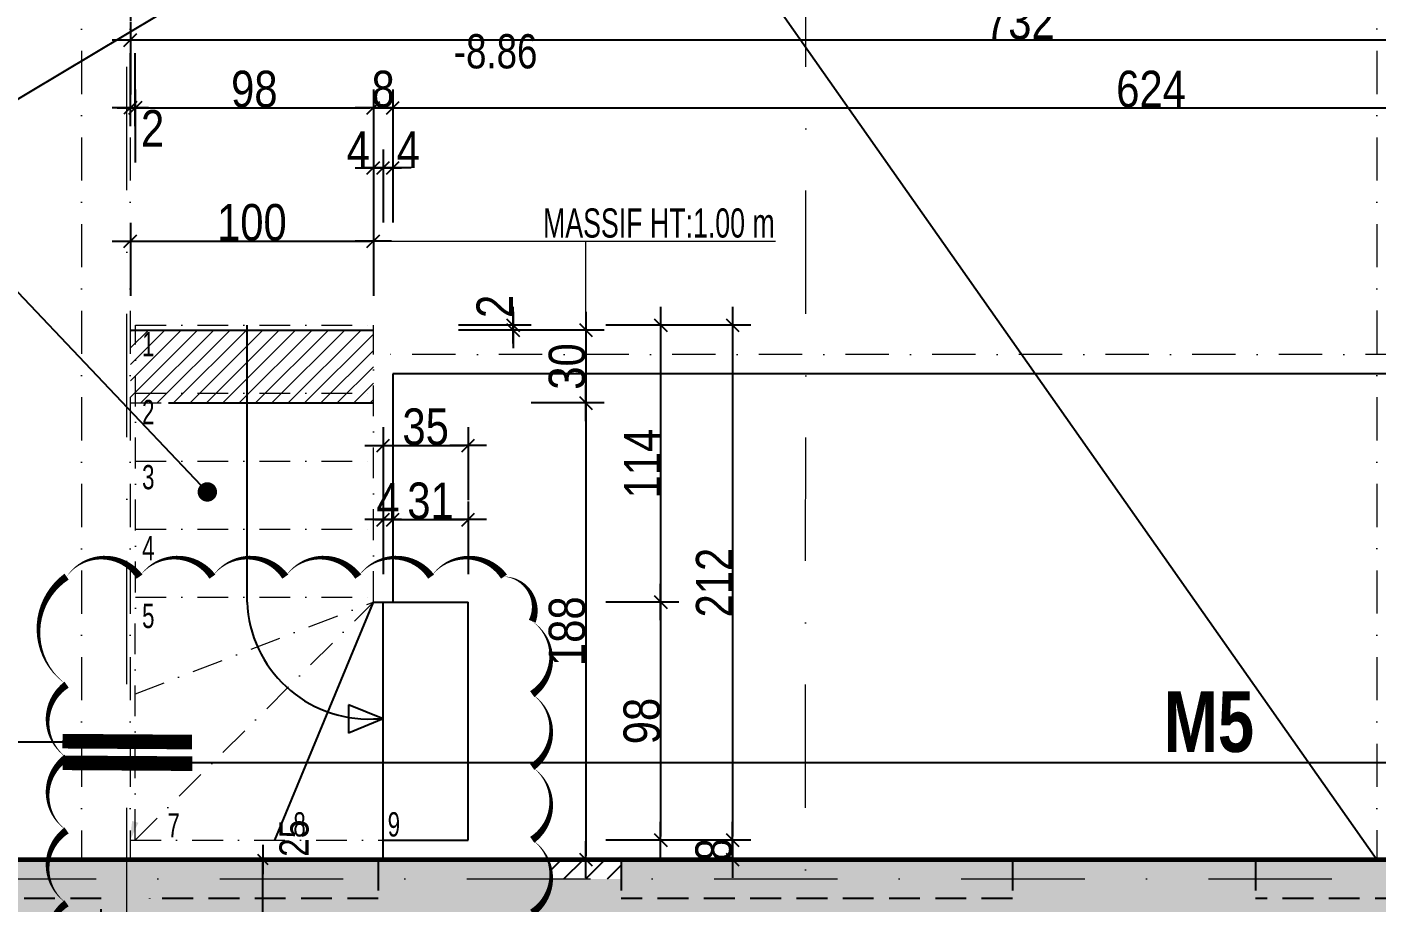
# Model space of a CAD drawing. Header units: millimetres. Extents: x 16050 to 21990, y -27198 to -22998.
# Drawn here: x 18254 to 18809, y -23814 to -23454 of the extents above; entities that cross this region are included whole.
import ezdxf
from ezdxf.enums import TextEntityAlignment as Align

# ---------------------------------------------------------------- set-up
doc = ezdxf.new("R2010")
doc.units = ezdxf.units.MM
doc.linetypes.add('CACHEX2', pattern=[19.05, 12.7, -6.35])
doc.linetypes.add('TIRETPTX2', pattern=[50.8, 25.4, -12.7, 0, -12.7])
for name, color, linetype in [('01_cote_gen', 4, 'Continuous'), ('01_linteaux', 2, 'Continuous'), ('01_murs_sup', 2, 'CACHEX2'), ('01_poch_BN', 9, 'Continuous'), ('01_poch_murs', 253, 'Continuous'), ('01_texte', 230, 'Continuous'), ('AA_COTES', 2, 'Continuous')]:
    doc.layers.add(name, color=color, linetype=linetype)
for name, color, linetype, lineweight in [('01_murs_coup', 5, 'Continuous', 60), ('01_tram_axes', 2, 'TIRETPTX2', 9), ('_GAZELEC-RESERVATION', 1, 'Continuous', 18)]:
    doc.layers.add(name, color=color, linetype=linetype, lineweight=lineweight)
doc.styles.add('Arial Narrow', font='ARIALN.TTF')
doc.styles.add('Eurostile', font='')
doc.styles.add('impact', font='impact.ttf')
doc.styles.add('STYLE2', font='ARIALN.TTF')
doc.styles.get('Eurostile').set_extended_font_data('Eurostile')
doc.dimstyles.new('JB50', dxfattribs={"dimscale": 0.1, "dimtxt": 150, "dimasz": 15, "dimexe": 0.1, "dimexo": 0.1, "dimgap": 0.09, "dimtad": 1, "dimdec": 1, "dimdsep": 46, "dimtxsty": 'STYLE2', "dimblk1": 'BOND_G', "dimblk2": 'BOND_D', "dimsah": 1, "dimcen": 1.5, "dimdle": 0.01, "dimse1": 1, "dimse2": 1, "dimclrd": 4, "dimclre": 2, "dimclrt": 6, "dimazin": 2, "dimtfac": 2.333333, "dimtdec": 1, "dimtix": 1, "dimtmove": 2, "dimatfit": 3, "dimldrblk": 'BOND_G', "dimfxl": 1, "dimtolj": 1, "dimtzin": 0, "dimarcsym": 0})
doc.dimstyles.new('JB50res', dxfattribs={"dimscale": 0.1, "dimtxt": 120, "dimasz": 12, "dimexe": 0.1, "dimexo": 0.1, "dimgap": 0.09, "dimtad": 1, "dimdec": 1, "dimdsep": 46, "dimtxsty": 'STYLE2', "dimblk1": 'BOND_G', "dimblk2": 'BOND_D', "dimsah": 1, "dimcen": 1.5, "dimdle": 0.01, "dimse1": 1, "dimse2": 1, "dimclrd": 4, "dimclre": 2, "dimclrt": 6, "dimazin": 2, "dimtfac": 2.333333, "dimtdec": 1, "dimtix": 1, "dimtmove": 2, "dimatfit": 3, "dimldrblk": 'BOND_G', "dimfxl": 1, "dimtolj": 1, "dimtzin": 0, "dimarcsym": 0})
pattern_1 = [(135, (16292.661, 9350.106), (-11.2253202, 9e-16), [7.9375, -7.9375])]

# ---------------------------------------------------------------- blocks, each defined once
blk = doc.blocks.new('BOND_G')
at = {"layer": 'AA_COTES', "color": 0}
for p, q in [((0, -5), (0, 15)), ((5, 0), (-5, 0)), ((1.77, 1.77), (-1.77, -1.77))]:
    blk.add_line(p, q, dxfattribs=at)
blk = doc.blocks.new('BOND_D')
at = {"layer": 'AA_COTES', "color": 0}
for p, q in [((0, 5), (0, -15)), ((5, 0), (-5, 0)), ((-1.77, -1.77), (1.77, 1.77))]:
    blk.add_line(p, q, dxfattribs=at)
blk = doc.blocks.new('*D7411')
at = {"layer": '01_cote_gen', "color": 4, "lineweight": -2, "ltscale": 0.1, "transparency": 16777216}
blk.add_line((18350.78, -23820.21), (18350.78, -23797.62), dxfattribs=at)
at = {"layer": 'Defpoints', "color": 0, "ltscale": 0.1, "transparency": 16777216}
for p in [(18350.78, -23796.42), (18368.78, -23796.42), (18368.78, -23821.41)]:
    blk.add_point(p, dxfattribs=at)
at = {"layer": '01_cote_gen', "color": 4, "lineweight": -2, "ltscale": 0.1, "transparency": 16777216, "xscale": 1.2, "yscale": 1.2, "zscale": 1.2}
for name, p, rotation in [('BOND_D', (18350.78, -23796.42), 90), ('BOND_G', (18350.78, -23821.41), 270)]:
    blk.add_blockref(name, p, dxfattribs=dict(at, rotation=rotation))
at = {"layer": '01_cote_gen', "color": 6, "ltscale": 0.1, "transparency": 16777216, "insert": (18363.63, -23787.66), "char_height": 12, "attachment_point": 5, "rotation": 90, "style": 'STYLE2'}
blk.add_mtext('\\A1;25', dxfattribs=at)
blk = doc.blocks.new('*D7467')
at = {"layer": '01_poch_murs', "color": 4, "lineweight": -2, "transparency": 16777216}
for p, q in [((18294.73, -23486.91), (18293.23, -23486.91)), ((18296.23, -23486.91), (18298.23, -23486.91)), ((18299.73, -23486.91), (18301.23, -23486.91))]:
    blk.add_line(p, q, dxfattribs=at)
at = {"layer": 'Defpoints', "color": 0, "transparency": 16777216}
for p in [(18298.23, -23486.91), (18296.23, -23494.56), (18298.23, -23494.41)]:
    blk.add_point(p, dxfattribs=at)
at = {"layer": '01_poch_murs', "color": 4, "lineweight": -2, "transparency": 16777216, "xscale": 1.5, "yscale": 1.5, "zscale": 1.5}
blk.add_blockref('BOND_G', (18296.23, -23486.91), dxfattribs=at)
at = {"layer": '01_poch_murs', "color": 4, "lineweight": -2, "transparency": 16777216, "xscale": 1.5, "yscale": 1.5, "zscale": 1.5, "rotation": 180}
blk.add_blockref('BOND_D', (18298.23, -23486.91), dxfattribs=at)
at = {"layer": '01_poch_murs', "color": 6, "lineweight": 0, "transparency": 16777216, "insert": (18305.37, -23495.34), "char_height": 15, "attachment_point": 5, "style": 'STYLE2'}
blk.add_mtext('\\A1;2', dxfattribs=at)
blk = doc.blocks.new('*D7468')
at = {"layer": '01_poch_murs', "color": 4, "lineweight": -2, "transparency": 16777216}
blk.add_line((18297.73, -23458.95), (19026.73, -23458.95), dxfattribs=at)
at = {"layer": 'Defpoints', "color": 0, "transparency": 16777216}
for p in [(18296.23, -23454.82), (19028.23, -23458.95), (19028.23, -23509.41)]:
    blk.add_point(p, dxfattribs=at)
at = {"layer": '01_poch_murs', "color": 4, "lineweight": -2, "transparency": 16777216, "xscale": 1.5, "yscale": 1.5, "zscale": 1.5, "rotation": 180}
blk.add_blockref('BOND_G', (18296.23, -23458.95), dxfattribs=at)
at = {"layer": '01_poch_murs', "color": 4, "lineweight": -2, "transparency": 16777216, "xscale": 1.5, "yscale": 1.5, "zscale": 1.5}
blk.add_blockref('BOND_D', (19028.23, -23458.95), dxfattribs=at)
at = {"layer": '01_poch_murs', "color": 6, "lineweight": 0, "transparency": 16777216, "insert": (18662.23, -23451.28), "char_height": 15, "attachment_point": 5, "style": 'STYLE2'}
blk.add_mtext('\\A1;732', dxfattribs=at)
blk = doc.blocks.new('*D7470')
at = {"layer": '01_poch_murs', "color": 4, "lineweight": -2, "transparency": 16777216}
blk.add_line((18297.73, -23428.66), (19034.73, -23428.66), dxfattribs=at)
at = {"layer": 'Defpoints', "color": 0, "transparency": 16777216}
for p in [(19036.23, -23428.66), (18296.23, -23451.45), (19036.23, -23481.45)]:
    blk.add_point(p, dxfattribs=at)
at = {"layer": '01_poch_murs', "color": 4, "lineweight": -2, "transparency": 16777216, "xscale": 1.5, "yscale": 1.5, "zscale": 1.5, "rotation": 180}
blk.add_blockref('BOND_G', (18296.23, -23428.66), dxfattribs=at)
at = {"layer": '01_poch_murs', "color": 4, "lineweight": -2, "transparency": 16777216, "xscale": 1.5, "yscale": 1.5, "zscale": 1.5}
blk.add_blockref('BOND_D', (19036.23, -23428.66), dxfattribs=at)
at = {"layer": '01_poch_murs', "color": 6, "lineweight": 0, "transparency": 16777216, "insert": (18549.52, -23421), "char_height": 15, "attachment_point": 5, "style": 'STYLE2'}
blk.add_mtext('\\A1;740', dxfattribs=at)
blk = doc.blocks.new('*D7507')
at = {"layer": '01_poch_murs', "color": 4, "lineweight": -2, "transparency": 16777216}
blk.add_line((18297.73, -23541.8), (18394.73, -23541.8), dxfattribs=at)
at = {"layer": 'Defpoints', "color": 0, "transparency": 16777216}
for p in [(18396.23, -23541.8), (18296.23, -23566.4), (18396.23, -23578.41)]:
    blk.add_point(p, dxfattribs=at)
at = {"layer": '01_poch_murs', "color": 4, "lineweight": -2, "transparency": 16777216, "xscale": 1.5, "yscale": 1.5, "zscale": 1.5, "rotation": 180}
blk.add_blockref('BOND_G', (18296.23, -23541.8), dxfattribs=at)
at = {"layer": '01_poch_murs', "color": 4, "lineweight": -2, "transparency": 16777216, "xscale": 1.5, "yscale": 1.5, "zscale": 1.5}
blk.add_blockref('BOND_D', (18396.23, -23541.8), dxfattribs=at)
at = {"layer": '01_poch_murs', "color": 6, "lineweight": 0, "transparency": 16777216, "insert": (18346.23, -23534.13), "char_height": 15, "attachment_point": 5, "style": 'STYLE2'}
blk.add_mtext('\\A1;100', dxfattribs=at)
blk = doc.blocks.new('*D7474')
at = {"layer": '01_poch_murs', "color": 4, "lineweight": -2, "transparency": 16777216}
blk.add_line((18483.64, -23579.91), (18483.64, -23606.91), dxfattribs=at)
at = {"layer": 'Defpoints', "color": 0, "transparency": 16777216}
for p in [(18424.12, -23578.41), (18414.08, -23608.41), (18483.64, -23608.41)]:
    blk.add_point(p, dxfattribs=at)
at = {"layer": '01_poch_murs', "color": 4, "lineweight": -2, "transparency": 16777216, "xscale": 1.5, "yscale": 1.5, "zscale": 1.5}
for name, p, rotation in [('BOND_G', (18483.64, -23578.41), 90), ('BOND_D', (18483.64, -23608.41), 270)]:
    blk.add_blockref(name, p, dxfattribs=dict(at, rotation=rotation))
at = {"layer": '01_poch_murs', "color": 6, "lineweight": 0, "transparency": 16777216, "insert": (18475.97, -23593.41), "char_height": 15, "attachment_point": 5, "rotation": 90, "style": 'STYLE2'}
blk.add_mtext('\\A1;30', dxfattribs=at)
blk = doc.blocks.new('*D7475')
at = {"layer": '01_poch_murs', "color": 4, "lineweight": -2, "transparency": 16777216}
blk.add_line((18483.64, -23609.91), (18483.64, -23794.91), dxfattribs=at)
at = {"layer": 'Defpoints', "color": 0, "transparency": 16777216}
for p in [(18461.14, -23608.41), (18474.3, -23796.41), (18483.64, -23796.41)]:
    blk.add_point(p, dxfattribs=at)
at = {"layer": '01_poch_murs', "color": 4, "lineweight": -2, "transparency": 16777216, "xscale": 1.5, "yscale": 1.5, "zscale": 1.5}
for name, p, rotation in [('BOND_G', (18483.64, -23608.41), 90), ('BOND_D', (18483.64, -23796.41), 270)]:
    blk.add_blockref(name, p, dxfattribs=dict(at, rotation=rotation))
at = {"layer": '01_poch_murs', "color": 6, "lineweight": 0, "transparency": 16777216, "insert": (18475.97, -23702.41), "char_height": 15, "attachment_point": 5, "rotation": 90, "style": 'STYLE2'}
blk.add_mtext('\\A1;188', dxfattribs=at)
blk = doc.blocks.new('*D7476')
at = {"layer": '01_poch_murs', "color": 4, "lineweight": -2, "transparency": 16777216}
for p, q in [((18453.7, -23574.91), (18453.7, -23573.41)), ((18453.7, -23578.41), (18453.7, -23576.41)), ((18453.7, -23579.91), (18453.7, -23581.41))]:
    blk.add_line(p, q, dxfattribs=at)
at = {"layer": 'Defpoints', "color": 0, "transparency": 16777216}
for p in [(18342.39, -23576.41), (18342.39, -23578.41), (18453.7, -23576.41)]:
    blk.add_point(p, dxfattribs=at)
at = {"layer": '01_poch_murs', "color": 4, "lineweight": -2, "transparency": 16777216, "xscale": 1.5, "yscale": 1.5, "zscale": 1.5}
for name, p, rotation in [('BOND_D', (18453.7, -23576.41), 270), ('BOND_G', (18453.7, -23578.41), 90)]:
    blk.add_blockref(name, p, dxfattribs=dict(at, rotation=rotation))
at = {"layer": '01_poch_murs', "color": 6, "lineweight": 0, "transparency": 16777216, "insert": (18446.16, -23568.66), "char_height": 15, "attachment_point": 5, "rotation": 90, "style": 'STYLE2'}
blk.add_mtext('\\A1;2', dxfattribs=at)
blk = doc.blocks.new('*D7490')
at = {"layer": '01_cote_gen', "color": 4, "lineweight": -2, "ltscale": 0.1, "transparency": 16777216}
for p, q in [((18394.73, -23486.91), (18393.23, -23486.91)), ((18404.23, -23486.91), (18396.23, -23486.91)), ((18405.73, -23486.91), (18407.23, -23486.91))]:
    blk.add_line(p, q, dxfattribs=at)
at = {"layer": 'Defpoints', "color": 0, "ltscale": 0.1, "transparency": 16777216}
for p in [(18396.23, -23486.91), (18396.23, -23552.12), (18404.23, -23572.12)]:
    blk.add_point(p, dxfattribs=at)
at = {"layer": '01_cote_gen', "color": 4, "lineweight": -2, "ltscale": 0.1, "transparency": 16777216, "xscale": 1.5, "yscale": 1.5, "zscale": 1.5}
blk.add_blockref('BOND_D', (18396.23, -23486.91), dxfattribs=at)
at = {"layer": '01_cote_gen', "color": 4, "lineweight": -2, "ltscale": 0.1, "transparency": 16777216, "xscale": 1.5, "yscale": 1.5, "zscale": 1.5, "rotation": 180}
blk.add_blockref('BOND_G', (18404.23, -23486.91), dxfattribs=at)
at = {"layer": '01_cote_gen', "color": 6, "ltscale": 0.1, "transparency": 16777216, "insert": (18400.23, -23479.24), "char_height": 15, "attachment_point": 5, "style": 'STYLE2'}
blk.add_mtext('\\A1;8', dxfattribs=at)
blk = doc.blocks.new('*D7491')
at = {"layer": '01_cote_gen', "color": 4, "lineweight": -2, "ltscale": 0.1, "transparency": 16777216}
blk.add_line((18405.73, -23486.91), (19026.73, -23486.91), dxfattribs=at)
at = {"layer": 'Defpoints', "color": 0, "ltscale": 0.1, "transparency": 16777216}
for p in [(19028.23, -23486.91), (18404.23, -23494.41), (19028.23, -23574.12)]:
    blk.add_point(p, dxfattribs=at)
at = {"layer": '01_cote_gen', "color": 4, "lineweight": -2, "ltscale": 0.1, "transparency": 16777216, "xscale": 1.5, "yscale": 1.5, "zscale": 1.5, "rotation": 180}
blk.add_blockref('BOND_G', (18404.23, -23486.91), dxfattribs=at)
at = {"layer": '01_cote_gen', "color": 4, "lineweight": -2, "ltscale": 0.1, "transparency": 16777216, "xscale": 1.5, "yscale": 1.5, "zscale": 1.5}
blk.add_blockref('BOND_D', (19028.23, -23486.91), dxfattribs=at)
at = {"layer": '01_cote_gen', "color": 6, "ltscale": 0.1, "transparency": 16777216, "insert": (18716.23, -23479.24), "char_height": 15, "attachment_point": 5, "style": 'STYLE2'}
blk.add_mtext('\\A1;624', dxfattribs=at)
blk = doc.blocks.new('*D7492')
at = {"layer": '01_cote_gen', "color": 4, "lineweight": -2, "ltscale": 0.1, "transparency": 16777216}
blk.add_line((18514.42, -23691.91), (18514.42, -23786.91), dxfattribs=at)
at = {"layer": 'Defpoints', "color": 0, "ltscale": 0.1, "transparency": 16777216}
for p in [(18462.2, -23690.41), (18458.2, -23788.41), (18514.42, -23788.41)]:
    blk.add_point(p, dxfattribs=at)
at = {"layer": '01_cote_gen', "color": 4, "lineweight": -2, "ltscale": 0.1, "transparency": 16777216, "xscale": 1.5, "yscale": 1.5, "zscale": 1.5}
for name, p, rotation in [('BOND_G', (18514.42, -23690.41), 90), ('BOND_D', (18514.42, -23788.41), 270)]:
    blk.add_blockref(name, p, dxfattribs=dict(at, rotation=rotation))
at = {"layer": '01_cote_gen', "color": 6, "ltscale": 0.1, "transparency": 16777216, "insert": (18506.75, -23739.41), "char_height": 15, "attachment_point": 5, "rotation": 90, "style": 'STYLE2'}
blk.add_mtext('\\A1;98', dxfattribs=at)
blk = doc.blocks.new('*D7493')
at = {"layer": '01_cote_gen', "color": 4, "lineweight": -2, "ltscale": 0.1, "transparency": 16777216}
blk.add_line((18514.42, -23577.91), (18514.42, -23688.91), dxfattribs=at)
at = {"layer": 'Defpoints', "color": 0, "ltscale": 0.1, "transparency": 16777216}
for p in [(18454.2, -23576.41), (18491.92, -23690.41), (18514.42, -23690.41)]:
    blk.add_point(p, dxfattribs=at)
at = {"layer": '01_cote_gen', "color": 4, "lineweight": -2, "ltscale": 0.1, "transparency": 16777216, "xscale": 1.5, "yscale": 1.5, "zscale": 1.5}
for name, p, rotation in [('BOND_G', (18514.42, -23576.41), 90), ('BOND_D', (18514.42, -23690.41), 270)]:
    blk.add_blockref(name, p, dxfattribs=dict(at, rotation=rotation))
at = {"layer": '01_cote_gen', "color": 6, "ltscale": 0.1, "transparency": 16777216, "insert": (18506.88, -23633.41), "char_height": 15, "attachment_point": 5, "rotation": 90, "style": 'STYLE2'}
blk.add_mtext('\\A1;114', dxfattribs=at)
blk = doc.blocks.new('*D7494')
at = {"layer": '01_cote_gen', "color": 4, "lineweight": -2, "ltscale": 0.1, "transparency": 16777216}
blk.add_line((18543.99, -23577.91), (18543.99, -23786.91), dxfattribs=at)
at = {"layer": 'Defpoints', "color": 0, "ltscale": 0.1, "transparency": 16777216}
for p in [(18521.92, -23576.41), (18521.92, -23788.41), (18543.99, -23788.41)]:
    blk.add_point(p, dxfattribs=at)
at = {"layer": '01_cote_gen', "color": 4, "lineweight": -2, "ltscale": 0.1, "transparency": 16777216, "xscale": 1.5, "yscale": 1.5, "zscale": 1.5}
for name, p, rotation in [('BOND_G', (18543.99, -23576.41), 90), ('BOND_D', (18543.99, -23788.41), 270)]:
    blk.add_blockref(name, p, dxfattribs=dict(at, rotation=rotation))
at = {"layer": '01_cote_gen', "color": 6, "ltscale": 0.1, "transparency": 16777216, "insert": (18536.45, -23682.41), "char_height": 15, "attachment_point": 5, "rotation": 90, "style": 'STYLE2'}
blk.add_mtext('\\A1;212', dxfattribs=at)
blk = doc.blocks.new('*D7495')
at = {"layer": '01_cote_gen', "color": 4, "lineweight": -2, "ltscale": 0.1, "transparency": 16777216}
for p, q in [((18543.99, -23786.91), (18543.99, -23785.41)), ((18543.99, -23796.41), (18543.99, -23788.41)), ((18543.99, -23797.91), (18543.99, -23799.41))]:
    blk.add_line(p, q, dxfattribs=at)
at = {"layer": 'Defpoints', "color": 0, "ltscale": 0.1, "transparency": 16777216}
for p in [(18533.48, -23788.41), (18543.99, -23788.41), (18533.48, -23796.41)]:
    blk.add_point(p, dxfattribs=at)
at = {"layer": '01_cote_gen', "color": 4, "lineweight": -2, "ltscale": 0.1, "transparency": 16777216, "xscale": 1.5, "yscale": 1.5, "zscale": 1.5}
for name, p, rotation in [('BOND_D', (18543.99, -23788.41), 270), ('BOND_G', (18543.99, -23796.41), 90)]:
    blk.add_blockref(name, p, dxfattribs=dict(at, rotation=rotation))
at = {"layer": '01_cote_gen', "color": 6, "ltscale": 0.1, "transparency": 16777216, "insert": (18536.33, -23792.41), "char_height": 15, "attachment_point": 5, "rotation": 90, "style": 'STYLE2'}
blk.add_mtext('\\A1;8', dxfattribs=at)
blk = doc.blocks.new('*D7496')
at = {"layer": '01_cote_gen', "color": 4, "lineweight": -2, "ltscale": 0.1, "transparency": 16777216}
blk.add_line((18397.73, -23511.63), (18398.73, -23511.63), dxfattribs=at)
at = {"layer": 'Defpoints', "color": 0, "ltscale": 0.1, "transparency": 16777216}
for p in [(18396.23, -23509.41), (18400.23, -23511.63), (18400.23, -23668.12)]:
    blk.add_point(p, dxfattribs=at)
at = {"layer": '01_cote_gen', "color": 4, "lineweight": -2, "ltscale": 0.1, "transparency": 16777216, "xscale": 1.5, "yscale": 1.5, "zscale": 1.5, "rotation": 180}
blk.add_blockref('BOND_G', (18396.23, -23511.63), dxfattribs=at)
at = {"layer": '01_cote_gen', "color": 4, "lineweight": -2, "ltscale": 0.1, "transparency": 16777216, "xscale": 1.5, "yscale": 1.5, "zscale": 1.5}
blk.add_blockref('BOND_D', (18400.23, -23511.63), dxfattribs=at)
at = {"layer": '01_cote_gen', "color": 6, "ltscale": 0.1, "transparency": 16777216, "insert": (18389.97, -23504.12), "char_height": 15, "attachment_point": 5, "style": 'STYLE2'}
blk.add_mtext('\\A1;4', dxfattribs=at)
blk = doc.blocks.new('*D7497')
at = {"layer": '01_cote_gen', "color": 4, "lineweight": -2, "ltscale": 0.1, "transparency": 16777216}
blk.add_line((18401.73, -23511.63), (18402.73, -23511.63), dxfattribs=at)
at = {"layer": 'Defpoints', "color": 0, "ltscale": 0.1, "transparency": 16777216}
for p in [(18404.23, -23511.63), (18400.23, -23668.12), (18404.23, -23668.12)]:
    blk.add_point(p, dxfattribs=at)
at = {"layer": '01_cote_gen', "color": 4, "lineweight": -2, "ltscale": 0.1, "transparency": 16777216, "xscale": 1.5, "yscale": 1.5, "zscale": 1.5, "rotation": 180}
blk.add_blockref('BOND_G', (18400.23, -23511.63), dxfattribs=at)
at = {"layer": '01_cote_gen', "color": 4, "lineweight": -2, "ltscale": 0.1, "transparency": 16777216, "xscale": 1.5, "yscale": 1.5, "zscale": 1.5}
blk.add_blockref('BOND_D', (18404.23, -23511.63), dxfattribs=at)
at = {"layer": '01_cote_gen', "color": 6, "ltscale": 0.1, "transparency": 16777216, "insert": (18410.62, -23504.12), "char_height": 15, "attachment_point": 5, "style": 'STYLE2'}
blk.add_mtext('\\A1;4', dxfattribs=at)
blk = doc.blocks.new('*D7459')
at = {"layer": '01_cote_gen', "color": 4, "lineweight": -2, "transparency": 16777216}
blk.add_line((18299.73, -23486.91), (18394.73, -23486.91), dxfattribs=at)
at = {"layer": 'Defpoints', "color": 0, "transparency": 16777216}
for p in [(18396.23, -23486.91), (18396.23, -23494.41), (18298.23, -23509.41)]:
    blk.add_point(p, dxfattribs=at)
at = {"layer": '01_cote_gen', "color": 4, "lineweight": -2, "transparency": 16777216, "xscale": 1.5, "yscale": 1.5, "zscale": 1.5, "rotation": 180}
blk.add_blockref('BOND_G', (18298.23, -23486.91), dxfattribs=at)
at = {"layer": '01_cote_gen', "color": 4, "lineweight": -2, "transparency": 16777216, "xscale": 1.5, "yscale": 1.5, "zscale": 1.5}
blk.add_blockref('BOND_D', (18396.23, -23486.91), dxfattribs=at)
at = {"layer": '01_cote_gen', "color": 6, "lineweight": 0, "transparency": 16777216, "insert": (18347.23, -23479.24), "char_height": 15, "attachment_point": 5, "style": 'STYLE2'}
blk.add_mtext('\\A1;98', dxfattribs=at)
blk = doc.blocks.new('*D7502')
at = {"layer": '01_poch_BN', "color": 4, "lineweight": -2, "transparency": 16777216}
blk.add_line((18405.73, -23656.46), (18433.73, -23656.46), dxfattribs=at)
at = {"layer": 'Defpoints', "color": 0, "transparency": 16777216}
for p in [(18435.23, -23656.46), (18404.23, -23690.41), (18435.23, -23690.41)]:
    blk.add_point(p, dxfattribs=at)
at = {"layer": '01_poch_BN', "color": 4, "lineweight": -2, "transparency": 16777216, "xscale": 1.5, "yscale": 1.5, "zscale": 1.5, "rotation": 180}
blk.add_blockref('BOND_G', (18404.23, -23656.46), dxfattribs=at)
at = {"layer": '01_poch_BN', "color": 4, "lineweight": -2, "transparency": 16777216, "xscale": 1.5, "yscale": 1.5, "zscale": 1.5}
blk.add_blockref('BOND_D', (18435.23, -23656.46), dxfattribs=at)
at = {"layer": '01_poch_BN', "color": 6, "lineweight": 0, "transparency": 16777216, "insert": (18419.73, -23648.79), "char_height": 15, "attachment_point": 5, "style": 'STYLE2'}
blk.add_mtext('\\A1;31', dxfattribs=at)
blk = doc.blocks.new('*D7461')
at = {"layer": '01_poch_BN', "color": 4, "lineweight": -2, "transparency": 16777216}
blk.add_line((18405.73, -23656.46), (18433.73, -23656.46), dxfattribs=at)
at = {"layer": 'Defpoints', "color": 0, "transparency": 16777216}
for p in [(18435.23, -23656.46), (18404.23, -23672.54), (18435.23, -23690.41)]:
    blk.add_point(p, dxfattribs=at)
at = {"layer": '01_poch_BN', "color": 4, "lineweight": -2, "transparency": 16777216, "xscale": 1.5, "yscale": 1.5, "zscale": 1.5, "rotation": 180}
blk.add_blockref('BOND_G', (18404.23, -23656.46), dxfattribs=at)
at = {"layer": '01_poch_BN', "color": 4, "lineweight": -2, "transparency": 16777216, "xscale": 1.5, "yscale": 1.5, "zscale": 1.5}
blk.add_blockref('BOND_D', (18435.23, -23656.46), dxfattribs=at)
at = {"layer": '01_poch_BN', "color": 6, "lineweight": 0, "transparency": 16777216, "insert": (18419.73, -23648.79), "char_height": 15, "attachment_point": 5, "style": 'STYLE2'}
blk.add_mtext('\\A1;31', dxfattribs=at)
blk = doc.blocks.new('*D7462')
at = {"layer": '01_poch_BN', "color": 4, "lineweight": -2, "transparency": 16777216}
for p, q in [((18398.73, -23656.46), (18397.23, -23656.46)), ((18404.23, -23656.46), (18400.23, -23656.46)), ((18405.73, -23656.46), (18407.23, -23656.46))]:
    blk.add_line(p, q, dxfattribs=at)
at = {"layer": 'Defpoints', "color": 0, "transparency": 16777216}
for p in [(18400.23, -23656.46), (18400.23, -23690.41), (18404.23, -23690.41)]:
    blk.add_point(p, dxfattribs=at)
at = {"layer": '01_poch_BN', "color": 4, "lineweight": -2, "transparency": 16777216, "xscale": 1.5, "yscale": 1.5, "zscale": 1.5}
blk.add_blockref('BOND_D', (18400.23, -23656.46), dxfattribs=at)
at = {"layer": '01_poch_BN', "color": 4, "lineweight": -2, "transparency": 16777216, "xscale": 1.5, "yscale": 1.5, "zscale": 1.5, "rotation": 180}
blk.add_blockref('BOND_G', (18404.23, -23656.46), dxfattribs=at)
at = {"layer": '01_poch_BN', "color": 6, "lineweight": 0, "transparency": 16777216, "insert": (18402.23, -23648.95), "char_height": 15, "attachment_point": 5, "style": 'STYLE2'}
blk.add_mtext('\\A1;4', dxfattribs=at)
blk = doc.blocks.new('*D7463')
at = {"layer": '01_poch_BN', "color": 4, "lineweight": -2, "transparency": 16777216}
blk.add_line((18401.73, -23625.95), (18433.73, -23625.95), dxfattribs=at)
at = {"layer": 'Defpoints', "color": 0, "transparency": 16777216}
for p in [(18435.23, -23625.95), (18400.23, -23663.96), (18435.23, -23663.96)]:
    blk.add_point(p, dxfattribs=at)
at = {"layer": '01_poch_BN', "color": 4, "lineweight": -2, "transparency": 16777216, "xscale": 1.5, "yscale": 1.5, "zscale": 1.5, "rotation": 180}
blk.add_blockref('BOND_G', (18400.23, -23625.95), dxfattribs=at)
at = {"layer": '01_poch_BN', "color": 4, "lineweight": -2, "transparency": 16777216, "xscale": 1.5, "yscale": 1.5, "zscale": 1.5}
blk.add_blockref('BOND_D', (18435.23, -23625.95), dxfattribs=at)
at = {"layer": '01_poch_BN', "color": 6, "lineweight": 0, "transparency": 16777216, "insert": (18417.73, -23618.28), "char_height": 15, "attachment_point": 5, "style": 'STYLE2'}
blk.add_mtext('\\A1;35', dxfattribs=at)

msp = doc.modelspace()

# ---------------------------------------------------------------- hatches: boundary and pattern name
at = {"layer": '01_murs_sup', "ltscale": 0.1}
h = msp.add_hatch(dxfattribs=at)
h.set_pattern_fill('DASH', color=256, scale=2.5, angle=135)
h.set_pattern_definition(pattern_1)
h.paths.add_polyline_path([(19128.22, -23796.42), (18959.22, -23796.42), (18959.22, -23812.42), (19112.22, -23812.42), (19112.22, -24158.42), (19128.22, -24158.42)])
h.paths.add_polyline_path([(19128.22, -24258.42), (19112.22, -24258.42), (19112.22, -24479.42), (18582.74, -24479.42), (18582.74, -24296.42), (18564.74, -24296.42), (18564.74, -24479.42), (18304.22, -24479.42), (18304.22, -23812.42), (18398.22, -23812.42), (18398.22, -23796.42), (18139.22, -23796.42), (18139.22, -23812.42), (18284.22, -23812.42), (18284.22, -24553.42), (18001.14, -24553.42), (18001.14, -24405.42), (17723.22, -24405.42), (17723.22, -23812.42), (17839.22, -23812.42), (17839.22, -23796.42), (17707.22, -23796.42), (17707.22, -25180.42), (17836.22, -25180.42), (17836.22, -25164.42), (17723.22, -25164.42), (17723.22, -24423.42), (17983.14, -24423.42), (17983.14, -24571.42), (18284.22, -24571.42), (18284.22, -25164.42), (18136.22, -25164.42), (18136.22, -25180.42), (18432.22, -25180.42), (18432.22, -25164.42), (18304.22, -25164.42), (18304.22, -24497.42), (18564.74, -24497.42), (18564.74, -24680.42), (18582.74, -24680.42), (18582.74, -24497.42), (19112.22, -24497.42), (19112.22, -24718.42), (19128.22, -24718.42)])
h = msp.add_hatch(dxfattribs=at)
h.set_pattern_fill('DASH', color=256, scale=2.5, angle=135)
h.set_pattern_definition(pattern_1)
h.paths.add_polyline_path([(18659.22, -23796.42), (18498.22, -23796.42), (18498.22, -23812.42), (18659.22, -23812.42)])
h.paths.add_polyline_path([(18859.22, -23796.42), (18759.22, -23796.42), (18759.22, -23812.42), (18859.22, -23812.42)])
h.paths.add_polyline_path([(18039.22, -23796.42), (17939.22, -23796.42), (17939.22, -23812.42), (18039.22, -23812.42)])
h.paths.add_polyline_path([(18632.22, -25164.42), (18532.22, -25164.42), (18532.22, -25180.42), (18632.22, -25180.42)])
h.paths.add_polyline_path([(18886.22, -25164.42), (18732.22, -25164.42), (18732.22, -25180.42), (18886.22, -25180.42)])
h.paths.add_polyline_path([(19128.22, -24818.42), (19112.22, -24818.42), (19112.22, -25164.42), (18986.22, -25164.42), (18986.22, -25180.42), (19128.22, -25180.42)])
at = {"layer": '01_poch_murs', "lineweight": 0}
h = msp.add_hatch(dxfattribs=at)
h.set_pattern_fill('ANSI31', color=256, scale=1.5)
h.set_pattern_definition([(45, (5615.508, -12733.7553), (-3.367596, 3.367596), [])])
h.paths.add_polyline_path([(18344.23, -23578.41), (18296.23, -23578.41), (18296.23, -23608.41), (18344.23, -23608.41)])
edge = h.paths.add_edge_path()
edge.add_line((18396.23, -23583.68), (18396.23, -23578.41))
edge.add_line((18396.23, -23578.41), (18344.23, -23578.41))
edge.add_line((18344.23, -23578.41), (18344.23, -23608.41))
edge.add_line((18344.23, -23608.41), (18396.23, -23608.41))
edge.add_line((18396.23, -23608.41), (18396.23, -23583.68))
edge.add_line((18396.23, -23583.68), (18381.83, -23591.76))
edge.add_arc((18380.08, -23592.74), 2, 0, 29.2928, ccw=False)
edge.add_arc((18380.08, -23592.74), 2, -180, 0, ccw=False)
edge.add_arc((18380.08, -23592.74), 2, 29.2928, 180, ccw=False)
edge.add_line((18381.83, -23591.76), (18396.23, -23583.68))
at = {"layer": '01_poch_murs', "ltscale": 200}
h = msp.add_hatch(color=256, dxfattribs=at)
h.dxf.hatch_style = 1
h.paths.add_polyline_path([(19128.22, -23821.41), (19120.22, -23821.41), (19120.22, -24158.42), (19128.22, -24158.42)])
h.paths.add_polyline_path([(19120.22, -23821.41), (19112.22, -23821.41), (19112.22, -24158.42), (19120.22, -24158.42)], flags=17)
h.paths.add_polyline_path([(19112.22, -23821.41), (19110.22, -23821.41), (19110.22, -24414.41), (19112.22, -24414.41), (19112.22, -24258.42), (19120.22, -24258.42), (19120.22, -24158.42), (19112.22, -24158.42)])
h.paths.add_polyline_path([(19130.22, -23804.41), (19128.22, -23804.41), (19128.22, -23821.41), (19130.22, -23821.41)])
h.paths.add_polyline_path([(19128.22, -23804.41), (19120.22, -23804.41), (19120.22, -23821.41), (19128.22, -23821.41)])
h.paths.add_polyline_path([(19128.22, -23796.42), (19120.22, -23796.42), (19120.22, -23804.41), (19128.22, -23804.41)])
h.paths.add_polyline_path([(19130.22, -23796.41), (19128.22, -23796.41), (19128.22, -23804.41), (19130.22, -23804.41)])
h.paths.add_polyline_path([(19120.22, -23804.41), (18996.22, -23804.41), (18996.22, -23812.42), (19112.22, -23812.42), (19112.22, -23821.41), (19120.22, -23821.41)])
h.paths.add_polyline_path([(19112.22, -23812.42), (18996.22, -23812.42), (18996.22, -23821.41), (19110.22, -23821.41), (19112.22, -23821.41)], flags=17)
h.paths.add_polyline_path([(19120.22, -23796.42), (18996.22, -23796.42), (18996.22, -23804.41), (19120.22, -23804.41)])
h.paths.add_polyline_path([(18996.22, -23812.42), (18959.22, -23812.42), (18959.22, -23804.41), (18906.22, -23804.41), (18906.22, -23821.41), (18996.22, -23821.41)])
h.paths.add_polyline_path([(18996.22, -23796.42), (18959.22, -23796.42), (18959.22, -23804.41), (18996.22, -23804.41)])
h.paths.add_polyline_path([(18959.22, -23796.41), (18906.22, -23796.41), (18906.22, -23804.41), (18959.22, -23804.41)])
h.paths.add_polyline_path([(18906.22, -23796.41), (18859.22, -23796.41), (18859.22, -23804.41), (18906.22, -23804.41)])
h.paths.add_polyline_path([(18906.22, -23804.41), (18859.22, -23804.41), (18859.22, -23812.42), (18759.22, -23812.42), (18759.22, -23804.41), (18659.22, -23804.41), (18659.22, -23812.42), (18574.07, -23812.42), (18574.07, -23821.41), (18584.22, -23821.41), (18906.22, -23821.41)])
h.paths.add_polyline_path([(18859.22, -23804.41), (18759.22, -23804.41), (18759.22, -23812.42), (18859.22, -23812.42)], flags=17)
h.paths.add_polyline_path([(18859.22, -23796.42), (18759.22, -23796.42), (18759.22, -23804.41), (18859.22, -23804.41)])
h.paths.add_polyline_path([(18759.22, -23796.41), (18659.22, -23796.41), (18659.22, -23804.41), (18759.22, -23804.41)])
h.paths.add_polyline_path([(18659.22, -23796.42), (18574.08, -23796.42), (18574.07, -23804.41), (18659.22, -23804.41)])
h.paths.add_polyline_path([(18659.22, -23804.41), (18574.07, -23804.41), (18574.07, -23812.42), (18659.22, -23812.42)], flags=17)
h.paths.add_polyline_path([(18574.07, -23804.41), (18498.22, -23804.41), (18498.22, -23812.42), (18574.07, -23812.42)])
h.paths.add_polyline_path([(18574.08, -23796.42), (18498.22, -23796.42), (18498.22, -23804.41), (18574.07, -23804.41)])
h.paths.add_polyline_path([(18574.07, -23812.42), (18498.22, -23812.42), (18498.22, -23804.41), (18469.36, -23804.41, -0.228953), (18461.58, -23818.32, -0.063061), (18464.99, -23821.41), (18564.22, -23821.41), (18574.07, -23821.41)])
h.paths.add_polyline_path([(18469.36, -23804.41), (18398.22, -23804.41), (18398.22, -23812.42), (18304.22, -23812.42), (18304.22, -23821.41), (18464.99, -23821.41, 0.063061), (18461.58, -23818.32, 0.228953)])
h.paths.add_polyline_path([(18468.04, -23796.41), (18398.22, -23796.41), (18398.22, -23804.41), (18469.36, -23804.41, 0.112089)])
h.paths.add_polyline_path([(18398.22, -23804.41), (18294.71, -23804.41), (18294.71, -23821.41), (18304.22, -23821.41), (18304.22, -23812.42), (18398.22, -23812.42)])
h.paths.add_polyline_path([(18398.22, -23796.42), (18294.71, -23796.42), (18294.71, -23804.41), (18398.22, -23804.41)])
h.paths.add_polyline_path([(18294.71, -23796.42), (18262.42, -23796.42, 0.110708), (18262.86, -23804.41), (18294.71, -23804.41)])
h.paths.add_polyline_path([(18294.71, -23804.41), (18262.86, -23804.41, 0.128883), (18267.57, -23812.42), (18284.22, -23812.42), (18284.22, -23821.41), (18294.71, -23821.41)])
h.paths.add_polyline_path([(18262.86, -23804.41), (18139.22, -23804.41), (18139.22, -23812.42), (18267.57, -23812.42, -0.128883)])
h.paths.add_polyline_path([(18262.42, -23796.42), (18139.22, -23796.42), (18139.22, -23804.41), (18262.86, -23804.41, -0.110708)])
h.paths.add_polyline_path([(18269.98, -23814.43, -0.042859), (18267.57, -23812.42), (18139.22, -23812.42), (18139.22, -23804.41), (18039.22, -23804.41), (18039.22, -23812.42), (17939.22, -23812.42), (17939.22, -23804.41), (17865.01, -23804.41, -0.228953), (17857.23, -23818.32, -0.063061), (17860.64, -23821.41), (18264.01, -23821.41, -0.127455)])
h.paths.add_polyline_path([(18039.22, -23796.42), (17939.22, -23796.42), (17939.22, -23804.41), (18039.22, -23804.41)])
h.paths.add_polyline_path([(18039.22, -23804.41), (17939.22, -23804.41), (17939.22, -23812.42), (18039.22, -23812.42)], flags=17)
h.paths.add_polyline_path([(18139.22, -23796.41), (18039.22, -23796.41), (18039.22, -23804.41), (18139.22, -23804.41)])
h.paths.add_polyline_path([(17939.22, -23796.41), (17863.69, -23796.41, -0.112089), (17865.01, -23804.41), (17939.22, -23804.41)])
h.paths.add_polyline_path([(17865.01, -23804.41), (17839.22, -23804.41), (17839.22, -23812.42), (17744.62, -23812.42), (17745.75, -23821.41), (17860.64, -23821.41, 0.063061), (17857.23, -23818.32, 0.228953)])
h.paths.add_polyline_path([(17863.69, -23796.41), (17839.22, -23796.41), (17839.22, -23804.41), (17865.01, -23804.41, 0.112089)])
h.paths.add_polyline_path([(17839.22, -23796.42), (17715.71, -23796.42), (17715.71, -23804.41), (17839.22, -23804.41)])
h.paths.add_polyline_path([(17839.22, -23804.41), (17715.71, -23804.41), (17715.71, -23821.41), (17723.22, -23821.41), (17723.22, -23812.42), (17839.22, -23812.42)])
h.paths.add_polyline_path([(17715.71, -23804.41), (17707.22, -23804.41), (17707.22, -23821.41), (17715.71, -23821.41)])
h.paths.add_polyline_path([(17715.71, -23796.42), (17707.22, -23796.42), (17707.22, -23804.41), (17715.71, -23804.41)])
h.paths.add_polyline_path([(17744.62, -23812.42), (17723.22, -23812.42), (17723.22, -23821.41), (17727.22, -23821.41), (17745.75, -23821.41)], flags=17)
h.paths.add_polyline_path([(18284.22, -23812.42), (18267.57, -23812.42, 0.042859), (18269.98, -23814.43, 0.127455), (18264.01, -23821.41), (18284.22, -23821.41)])
h.paths.add_polyline_path([(18551.86, -23800.9), (18551.86, -23783.84), (18520.63, -23783.84), (18520.63, -23800.9)], flags=9)
h.paths.add_polyline_path([(17982.16, -23800.9), (17982.16, -23783.84), (17950.93, -23783.84), (17950.93, -23800.9)], flags=9)
h.paths.add_polyline_path([(17809.01, -23838.95), (17809.01, -23817.66), (17784.02, -23817.66), (17784.02, -23838.95)], flags=9)
h = msp.add_hatch(color=256, dxfattribs=at)
h.dxf.hatch_style = 1
h.paths.add_polyline_path([(17727.22, -23821.41), (17707.22, -23821.41), (17707.22, -24246.41), (17727.22, -24246.41)])
h.paths.add_polyline_path([(18574.07, -23796.41), (18906.12, -23796.41), (17715.71, -23796.41), (17715.71, -23796.41), (18498.22, -23796.42), (18574.08, -23796.42)])
h.paths.add_polyline_path([(18584.22, -23821.41), (18564.22, -23821.41), (18564.22, -24246.41), (18584.22, -24246.41)])
h.paths.add_polyline_path([(18830.22, -25429.41), (18850.22, -25429.41), (18850.22, -24876.41), (18686.22, -24876.41), (18686.22, -24896.41), (18692.22, -24896.41), (18692.22, -25140.42), (18710.22, -25140.42), (18710.22, -24896.41), (18830.22, -24896.41)])
h = msp.add_hatch(dxfattribs=at)
h.set_pattern_fill('ANSI31', color=256, scale=2)
h.paths.add_polyline_path([(18498.22, -23796.41), (18468.04, -23796.41, -0.112089), (18469.36, -23804.41), (18498.22, -23804.41)])

# ---------------------------------------------------------------- linework, layer by layer
at = {"layer": '01_cote_gen', "ltscale": 0.1}
msp.add_line((18396.23, -23738.55), (18400.23, -23738.55), dxfattribs=at)
at = {"layer": '01_linteaux'}
for p, q in [((18296.23, -23578.41), (18396.23, -23578.41)), ((18344.23, -23690.41), (18344.23, -23576.41)), ((19028.23, -23596.41), (18404.23, -23596.41)), ((18404.23, -23596.41), (18404.23, -23690.41)), ((18311.98, -23608.41), (18396.23, -23608.41)), ((18355.63, -23788.41), (18396.23, -23690.41)), ((18396.23, -23690.41), (18400.23, -23690.41)), ((18400.23, -23796.41), (18400.23, -23690.41)), ((18400.23, -23690.41), (18404.23, -23690.41)), ((18404.23, -23690.41), (18435.23, -23690.41)), ((18435.23, -23788.41), (18435.23, -23690.41)), ((18400.23, -23738.55), (18385.96, -23732.74)), ((18385.96, -23732.74), (18385.96, -23744.35)), ((18400.23, -23738.55), (18385.96, -23744.35)), ((18400.23, -23788.41), (18435.23, -23788.41))]:
    msp.add_line(p, q, dxfattribs=at)
msp.add_arc((18394.42, -23688.35), 50.23, 182.3528, 272.0727, dxfattribs=at)
at = {"layer": '01_murs_coup'}
msp.add_line((17707.22, -23796.41), (18906.22, -23796.41), dxfattribs=at)
at = {"layer": '01_murs_sup'}
for p, q in [((18398.22, -23796.42), (18139.22, -23796.42)), ((18398.22, -23796.42), (18398.22, -23812.42)), ((18659.22, -23796.42), (18498.22, -23796.42)), ((18498.22, -23796.42), (18498.22, -23812.42)), ((18659.22, -23796.42), (18659.22, -23812.42)), ((18859.22, -23796.42), (18759.22, -23796.42)), ((18759.22, -23796.42), (18759.22, -23812.42)), ((18284.22, -23812.42), (18139.22, -23812.42)), ((18284.22, -24553.42), (18284.22, -23812.42)), ((18398.22, -23812.42), (18304.22, -23812.42)), ((18304.22, -24479.42), (18304.22, -23812.42)), ((18659.22, -23812.42), (18498.22, -23812.42)), ((18859.22, -23812.42), (18759.22, -23812.42))]:
    msp.add_line(p, q, dxfattribs=at)
at = {"layer": '01_poch_murs', "lineweight": 0}
for p, q in [((18403.73, -23541.8), (18561.68, -23541.8)), ((18483.64, -23570.91), (18483.64, -23541.8))]:
    msp.add_line(p, q, dxfattribs=at)
at = {"layer": '01_texte'}
for p, q in [((18404.25, -23390.89), (17727.07, -23796.41)), ((18404.25, -23390.89), (17727.07, -23796.41)), ((18524.25, -23390.89), (18809.17, -23796.41)), ((18524.25, -23390.89), (18809.17, -23796.41)), ((18327.89, -23645.07), (18242.43, -23555.05)), ((18321.56, -23748.05), (17706.64, -23748.05)), ((19129.97, -23756.6), (18268.34, -23756.6))]:
    msp.add_line(p, q, dxfattribs=at)
at = {"layer": '01_texte', "const_width": 4}
msp.add_lwpolyline([(18325.89, -23645.07, 1), (18329.89, -23645.07, 1)], format="xyb", close=True, dxfattribs=at)
at = {"layer": '01_texte'}
msp.add_lwpolyline([(18269.98, -23679.93, 0, 3, -0.520567), (18299.98, -23679.93, 0, 3, -0.520567), (18329.98, -23679.93, 0, 3, -0.520567), (18359.98, -23679.93, 0, 3, -0.520567), (18389.98, -23679.93, 0, 3, -0.520567), (18419.98, -23679.93, 0, 3, -0.520567), (18449.98, -23679.93, 0, 3, -0.520567), (18461.58, -23698.32, 0, 3, -0.520567), (18461.58, -23728.32, 0, 3, -0.520567), (18461.58, -23758.32, 0, 3, -0.520567), (18461.58, -23788.32, 0, 3, -0.520567), (18461.58, -23818.32, 0, 3, -0.520567), (18461.58, -23848.32, 0, 3, -0.520567), (18438.83, -23855.57, 0, 3, -0.520567), (18408.83, -23855.57, 0, 3, -0.520567), (18378.83, -23855.57, 0, 3, -0.520567), (18348.83, -23855.57, 0, 3, -0.520567), (18318.83, -23855.57, 0, 3, -0.520567), (18288.83, -23855.57, 0, 3, -0.520567), (18269.98, -23844.43, 0, 3, -0.520567), (18269.98, -23814.43, 0, 3, -0.520567), (18269.98, -23784.43, 0, 3, -0.520567), (18269.98, -23754.43, 0, 3, -0.520567), (18269.98, -23724.43, 0, 3, -0.520567)], format="xyseb", close=True, dxfattribs=at)
for points, const_width in [([(18321.56, -23748.05), (18268.29, -23747.69)], 6), ([(18321.73, -23756.96), (18268.34, -23756.6)], 6), ([(18321.73, -23756.96), (18277.46, -23756.6)], 3)]:
    msp.add_lwpolyline(points, dxfattribs=dict(at, const_width=const_width))
at = {"layer": '01_tram_axes', "color": 253, "ltscale": 2}
for p, q in [((18573.72, -25605.77), (18574.22, -23064.03)), ((18294.73, -25656.58), (18294.7, -23114.83)), ((16197.32, -23804.41), (19342.3, -23804.41))]:
    msp.add_line(p, q, dxfattribs=at)
at = {"layer": '01_tram_axes', "ltscale": 0.7}
for p, q in [((18276.15, -23249.5), (18276.15, -23796.44)), ((18296.15, -23249.5), (18296.15, -23796.44)), ((18809.17, -23249.48), (18809.17, -23796.41)), ((19036.23, -23588.41), (18396.23, -23588.41))]:
    msp.add_line(p, q, dxfattribs=at)
at = {"layer": '01_tram_axes', "ltscale": 0.5}
for p, q in [((18298.22, -23788.41), (18298.32, -23576.41)), ((18298.32, -23576.41), (18396.23, -23576.41)), ((18396.23, -23690.41), (18396.23, -23576.41)), ((18296.23, -23608.41), (18396.23, -23608.41)), ((18298.32, -23604.41), (18396.23, -23604.41)), ((18298.32, -23632.41), (18396.23, -23632.41)), ((18298.32, -23660.41), (18396.23, -23660.41)), ((18298.23, -23788.41), (18396.23, -23690.41)), ((18298.32, -23688.41), (18396.23, -23688.41)), ((18298.32, -23728.2), (18396.23, -23690.41)), ((18296.15, -23788.41), (18400.23, -23788.41))]:
    msp.add_line(p, q, dxfattribs=at)
at = {"layer": '_GAZELEC-RESERVATION', "color": 6}
msp.add_solid([(18299.51, -23781.29), (18296.06, -23788.63), (18296.95, -23780.56)], dxfattribs=at)

# ---------------------------------------------------------------- texts
at = {"layer": '01_texte', "width": 0.8}
for s, height, style, p in [('-8.86', 14.097, 'Eurostile', (18429.34, -23470.67)), ('1', 10, 'Arial Narrow', (18301.05, -23589.17)), ('2', 10, 'Arial Narrow', (18301.05, -23617.17)), ('3', 10, 'Arial Narrow', (18301.05, -23643.97)), ('4', 10, 'Arial Narrow', (18301.05, -23673.18)), ('5', 10, 'Arial Narrow', (18301.05, -23701.11)), ('7', 10, 'Arial Narrow', (18311.46, -23787.34)), ('8', 10, 'Arial Narrow', (18363.3, -23786.94)), ('9', 10, 'Arial Narrow', (18402.11, -23786.94))]:
    msp.add_text(s, height=height, rotation=0, dxfattribs=dict(at, style=style)).set_placement(p)
at = {"layer": '01_texte', "style": 'Arial Narrow', "width": 0.8}
msp.add_text('MASSIF HT:1.00 m', height=12, dxfattribs=at).set_placement((18513.7, -23543.93), align=Align.BOTTOM_CENTER)
at = {"layer": '01_texte', "style": 'impact'}
msp.add_text(' M5', height=25, dxfattribs=at).set_placement((18736.29, -23759.63), align=Align.BOTTOM_CENTER)

# ---------------------------------------------------------------- dimensions: what is measured, and where the dimension line sits
at = {"layer": '01_cote_gen', "lineweight": 0}
dim = msp.add_linear_dim(base=(18396.23, -23486.91), p1=(18298.23, -23509.41), p2=(18396.23, -23494.41), dimstyle='JB50', dxfattribs=at)
dim.commit()
dim.dimension.update_dxf_attribs({"geometry": '*D7459', "text_midpoint": (18347.23, -23479.24)})
at = {"layer": '01_cote_gen', "ltscale": 0.1}
for base, p1, p2, picture, middle in [((18396.23, -23486.91), (18404.23, -23572.12), (18396.23, -23552.12), '*D7490', (18400.23, -23479.24)), ((19028.23, -23486.91), (18404.23, -23494.41), (19028.23, -23574.12), '*D7491', (18716.23, -23479.24))]:
    dim = msp.add_linear_dim(base=base, p1=p1, p2=p2, dimstyle='JB50', dxfattribs=at)
    dim.commit()
    dim.dimension.update_dxf_attribs({"geometry": picture, "text_midpoint": middle})
for base, p1, p2, picture, middle in [((18400.23, -23511.63), (18396.23, -23509.41), (18400.23, -23668.12), '*D7496', (18389.97, -23504.12)), ((18404.23, -23511.63), (18400.23, -23668.12), (18404.23, -23668.12), '*D7497', (18410.62, -23504.12))]:
    dim = msp.add_linear_dim(base=base, p1=p1, p2=p2, dimstyle='JB50', dxfattribs=at)
    dim.commit()
    dim.dimension.update_dxf_attribs({"geometry": picture, "text_midpoint": middle, "dimtype": 160})
for base, p1, p2, picture, middle in [((18514.42, -23690.41), (18454.2, -23576.41), (18491.92, -23690.41), '*D7493', (18506.88, -23633.41)), ((18543.99, -23788.41), (18521.92, -23576.41), (18521.92, -23788.41), '*D7494', (18536.45, -23682.41)), ((18514.42, -23788.41), (18462.2, -23690.41), (18458.2, -23788.41), '*D7492', (18506.75, -23739.41)), ((18543.99, -23788.41), (18533.48, -23796.41), (18533.48, -23788.41), '*D7495', (18536.33, -23792.41))]:
    dim = msp.add_linear_dim(base=base, p1=p1, p2=p2, angle=90, dimstyle='JB50', dxfattribs=at)
    dim.commit()
    dim.dimension.update_dxf_attribs({"geometry": picture, "text_midpoint": middle})
dim = msp.add_linear_dim(base=(18350.78, -23796.42), p1=(18368.78, -23821.41), p2=(18368.78, -23796.42), angle=90, dimstyle='JB50res', dxfattribs=at)
dim.commit()
dim.dimension.update_dxf_attribs({"geometry": '*D7411', "text_midpoint": (18363.63, -23787.66), "dimtype": 160})
at = {"layer": '01_poch_BN', "lineweight": 0}
for base, p1, p2, picture, middle in [((18435.23, -23625.95), (18400.23, -23663.96), (18435.23, -23663.96), '*D7463', (18417.73, -23618.28)), ((18400.23, -23656.46), (18404.23, -23690.41), (18400.23, -23690.41), '*D7462', (18402.23, -23648.95)), ((18435.23, -23656.46), (18404.23, -23690.41), (18435.23, -23690.41), '*D7502', (18419.73, -23648.79)), ((18435.23, -23656.46), (18404.23, -23672.54), (18435.23, -23690.41), '*D7461', (18419.73, -23648.79))]:
    dim = msp.add_linear_dim(base=base, p1=p1, p2=p2, dimstyle='JB50', dxfattribs=at)
    dim.commit()
    dim.dimension.update_dxf_attribs({"geometry": picture, "text_midpoint": middle})
at = {"layer": '01_poch_murs', "lineweight": 0}
for base, p1, p2, picture, middle in [((19036.23, -23428.66), (18296.23, -23451.45), (19036.23, -23481.45), '*D7470', (18549.52, -23421)), ((18298.23, -23486.91), (18296.23, -23494.56), (18298.23, -23494.41), '*D7467', (18305.37, -23495.34))]:
    dim = msp.add_linear_dim(base=base, p1=p1, p2=p2, dimstyle='JB50', dxfattribs=at)
    dim.commit()
    dim.dimension.update_dxf_attribs({"geometry": picture, "text_midpoint": middle, "dimtype": 160})
for base, p1, p2, picture, middle in [((19028.23, -23458.95), (18296.23, -23454.82), (19028.23, -23509.41), '*D7468', (18662.23, -23451.28)), ((18396.23, -23541.8), (18296.23, -23566.4), (18396.23, -23578.41), '*D7507', (18346.23, -23534.13))]:
    dim = msp.add_linear_dim(base=base, p1=p1, p2=p2, dimstyle='JB50', dxfattribs=at)
    dim.commit()
    dim.dimension.update_dxf_attribs({"geometry": picture, "text_midpoint": middle})
dim = msp.add_linear_dim(base=(18453.7, -23576.41), p1=(18342.39, -23578.41), p2=(18342.39, -23576.41), angle=90, dimstyle='JB50', dxfattribs=at)
dim.commit()
dim.dimension.update_dxf_attribs({"geometry": '*D7476', "text_midpoint": (18446.16, -23568.66), "dimtype": 160})
for base, p1, p2, picture, middle in [((18483.64, -23608.41), (18424.12, -23578.41), (18414.08, -23608.41), '*D7474', (18475.97, -23593.41)), ((18483.64, -23796.41), (18461.14, -23608.41), (18474.3, -23796.41), '*D7475', (18475.97, -23702.41))]:
    dim = msp.add_linear_dim(base=base, p1=p1, p2=p2, angle=90, dimstyle='JB50', dxfattribs=at)
    dim.commit()
    dim.dimension.update_dxf_attribs({"geometry": picture, "text_midpoint": middle})

doc.saveas('drawing.dxf')
